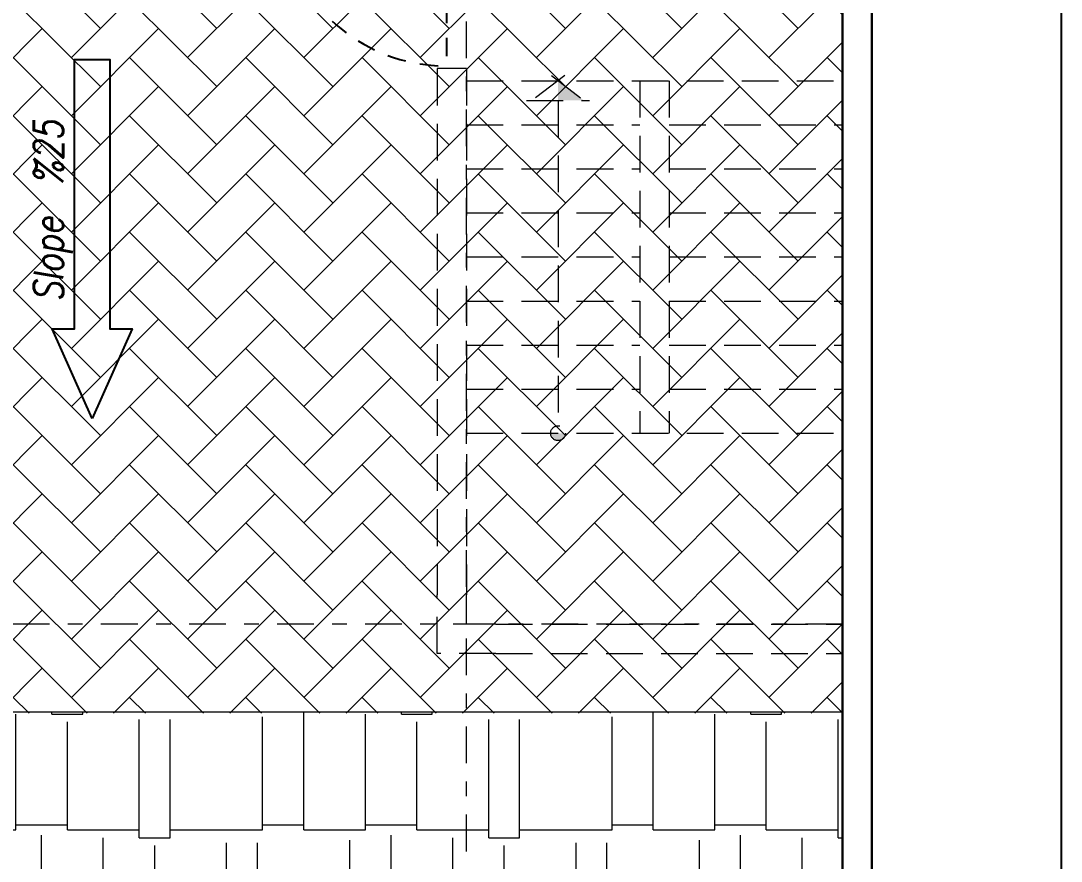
# Model space of a CAD drawing. Header units: inches. Extents: x -0.3 to 32.3, y -27.3 to 12.1.
# Drawn here: x 25.21 to 32.29, y -6.52 to -0.8 of the extents above; entities that cross this region are included whole.
import ezdxf

# ---------------------------------------------------------------- set-up
doc = ezdxf.new("R2010")
doc.units = ezdxf.units.IN
doc.header["$MEASUREMENT"] = 0
for name, pattern in [('DASHDOT2', [0.5, 0.25, -0.125, 0, -0.125]), ('HIDDEN', [0.375, 0.25, -0.125]), ('HIDDEN2', [0.1875, 0.125, -0.0625])]:
    doc.linetypes.add(name, pattern=pattern)
for name, color, linetype in [('Axe Parking', 7, 'Continuous'), ('dim-100', 1, 'Continuous'), ('HID', 9, 'HIDDEN2')]:
    doc.layers.add(name, color=color, linetype=linetype)
doc.styles.add('ROMANS', font='romans.shx')

msp = doc.modelspace()

# ---------------------------------------------------------------- hatches: boundary and pattern name
at = {"lineweight": 5}
h = msp.add_hatch(dxfattribs=at)
h.set_pattern_fill('AR-RSHKE', color=256, scale=0.07)
h.set_pattern_definition([(0, (-85.3219, -45.7931), (1.785, 0.84), [0.42, -0.35, 0.49, -0.21, 0.63, -0.28]), (0, (-84.9019, -45.7581), (1.785, 0.84), [0.35, -1.33, 0.28, -0.42]), (0, (-84.0619, -45.8456), (1.785, 0.84), [0.21, -2.17]), (90, (-85.3219, -45.7931), (-0.595, 0.84), [0.805, -2.555]), (90, (-84.9019, -45.7931), (-0.595, 0.84), [0.7875, -2.5725]), (90, (-84.5519, -45.7931), (-0.595, 0.84), [0.735, -2.625]), (90, (-84.0619, -45.8456), (-0.595, 0.84), [0.805, -2.555]), (90, (-83.8519, -45.8456), (-0.595, 0.84), [0.805, -2.555]), (90, (-83.2219, -45.7931), (-0.595, 0.84), [0.77, -2.59])])
h.paths.add_polyline_path([(30.803, -5.5111), (21.2534, -5.5113), (21.2535, -10.4578), (21.453, -10.4578), (21.753, -10.4578), (22.953, -10.4578), (27.943, -10.4578), (28.043, -10.4578), (30.803, -10.4578), (30.803, -10.2578), (30.803, -8.6578)])
h.paths.add_polyline_path([(30.803, 8.9422), (30.803, 9.1422), (21.253, 9.1422), (21.2531, 4.1387), (30.803, 4.1389)])
at = {"lineweight": 5, "true_color": 0x7aafdf}
h = msp.add_hatch(dxfattribs=at)
h.set_pattern_fill('AR-HBONE', color=143, scale=0.07)
h.set_pattern_definition([(45, (-85.32348, -45.7996), (0, 0.3959798), [0.84, -0.28]), (135, (-85.1255, -45.6016), (3e-17, 0.3959798), [0.84, -0.28])])
h.paths.add_polyline_path([(30.8015, 3.5324), (30.8015, 3.7324), (30.8015, 4.0324), (30.8015, 4.1324), (21.2516, 4.1322), (21.2517, -0.1178), (30.8015, -0.1176), (30.8015, 0.2824), (30.8015, 1.7824)])
h.paths.add_polyline_path([(30.8015, -0.1176), (21.2517, -0.1178), (21.2518, -5.5178), (30.8015, -5.5176), (30.8015, -4.9176), (30.8015, -4.7176)])
at = {"linetype": 'HIDDEN', "lineweight": 9}
for points in [[(29.0412, -1.345), (28.8666, -1.345), (28.8666, -1.2111)], [(28.8159, -3.6111), (28.9173, -3.6111, -1)]]:
    msp.add_hatch(color=256, dxfattribs=at).paths.add_polyline_path(points)

# ---------------------------------------------------------------- linework, layer by layer
at = {"lineweight": 30}
for p, q in [((31.003, 9.1422), (31.003, -10.6578)), ((30.803, -4.7111), (30.803, -0.1111)), ((30.803, -4.9111), (30.803, -4.7111)), ((30.803, -8.6578), (30.803, -4.9111))]:
    msp.add_line(p, q, dxfattribs=at)
at = {"linetype": 'HIDDEN', "lineweight": 20}
for p, q in [((28.043, -1.1291), (28.043, -4.7111)), ((28.243, -1.1291), (28.243, -4.7111)), ((28.043, -5.1111), (28.043, -4.7111)), ((28.243, -4.9111), (28.243, -4.7111)), ((28.443, -4.9111), (28.243, -4.9111)), ((28.443, -4.9111), (30.803, -4.9111)), ((28.443, -5.1111), (28.043, -5.1111)), ((28.443, -5.1111), (30.803, -5.1111))]:
    msp.add_line(p, q, dxfattribs=at)
at = {"lineweight": 20}
msp.add_line((28.243, -1.1291), (28.043, -1.1291), dxfattribs=at)
at = {"linetype": 'HIDDEN', "lineweight": 9}
for p, q in [((28.9118, -1.1764), (28.6541, -1.3742)), ((28.8214, -1.1764), (29.0792, -1.3742)), ((28.243, -1.2111), (30.803, -1.2111)), ((29.423, -1.2111), (29.423, -3.6111)), ((29.623, -1.2111), (29.623, -3.6111)), ((28.6521, -1.345), (29.0812, -1.345)), ((28.8666, -1.345), (28.8666, -3.5604)), ((28.243, -1.5111), (29.423, -1.5111)), ((29.623, -1.5111), (30.803, -1.5111)), ((28.243, -1.8111), (29.423, -1.8111)), ((29.623, -1.8111), (30.803, -1.8111)), ((28.243, -2.1111), (29.423, -2.1111)), ((29.623, -2.1111), (30.803, -2.1111)), ((28.243, -2.4111), (29.423, -2.4111)), ((29.623, -2.4111), (30.803, -2.4111)), ((28.243, -2.7111), (29.423, -2.7111)), ((29.623, -2.7111), (30.803, -2.7111)), ((28.243, -3.0111), (29.423, -3.0111)), ((29.623, -3.0111), (30.803, -3.0111)), ((28.243, -3.3111), (29.423, -3.3111)), ((29.623, -3.3111), (30.803, -3.3111)), ((28.243, -3.6111), (30.803, -3.6111))]:
    msp.add_line(p, q, dxfattribs=at)
at = {"color": 244, "lineweight": 20, "true_color": 0x991b1e}
msp.add_line((30.803, -5.5111), (21.2534, -5.5113), dxfattribs=at)
msp.add_lwpolyline([(18.2609, 12.0746), (32.2936, 12.0746), (32.2936, -21.2848), (18.2609, -21.2848)], close=True)
at = {"linetype": 'HIDDEN', "lineweight": 9}
msp.add_circle((28.8666, -3.6111), 0.0507, dxfattribs=at)
at = {"layer": 'Axe Parking', "linetype": 'DASHDOT2', "lineweight": 5}
for p, q in [((28.243, -10.6579), (28.243, 10.7291)), ((30.803, -8.6578), (30.803, 10.7291)), ((30.803, -4.9111), (19.7689, -4.9111))]:
    msp.add_line(p, q, dxfattribs=at)
at = {"layer": 'dim-100'}
msp.add_lwpolyline([(25.6926, -3.5109), (25.42, -2.8996), (25.5722, -2.8996), (25.5722, -1.0663), (25.6926, -1.0663), (25.813, -1.0663), (25.813, -2.8996), (25.9651, -2.8996)], close=True, dxfattribs=at)
at = {"layer": 'HID', "color": 18, "true_color": 0x000000}
msp.add_line((28.1066, -0.0191), (28.1066, -1.1111), dxfattribs=at)
msp.add_arc((28.1066, 0.0349), 1.146, 227.13282, 270, dxfattribs=at)

# ---------------------------------------------------------------- texts
at = {"layer": 'dim-100', "style": 'ROMANS', "oblique": 10, "width": 0.8}
msp.add_text('Slope  %%%25', height=0.2, rotation=90, dxfattribs=at).set_placement((25.4948, -2.7157))

doc.saveas('drawing.dxf')
